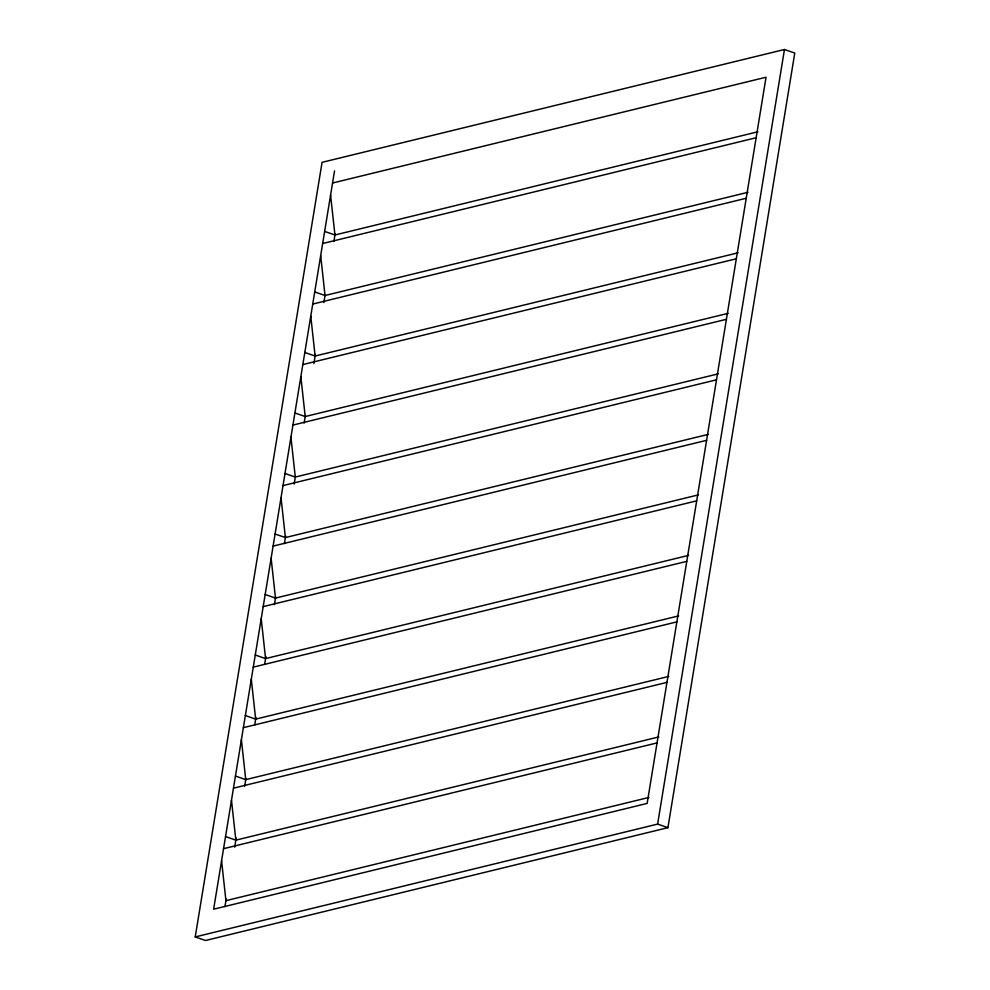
<?xml version="1.0" encoding="UTF-8"?>
<svg xmlns="http://www.w3.org/2000/svg" width="990" height="990" viewBox="0 0 990 990"><rect width="100%" height="100%" fill="white"/><g stroke="black" fill="none" stroke-linecap="round" stroke-linejoin="round"><path stroke-width="1.49" d="M195.228 936.936L322.072 162.335L784.464 49.5L794.772 53.064L667.928 827.665L205.536 940.5L195.228 936.936L657.62 824.101L667.928 827.665M334.546 170.911L213.642 909.204L647.138 803.422L766.05 77.232L332.566 183.014M224.94 906.667L226.19 899.031M234.692 847.168L236.189 838.01M244.679 786.147L245.928 778.511M254.678 725.113L255.927 717.49M264.664 664.092L265.914 656.469M274.416 604.593L275.666 596.97M284.402 543.572L285.652 535.949M294.154 484.073L295.404 476.45M304.14 423.052L305.39 415.416M313.88 363.553L315.389 354.395M323.879 302.532L325.128 294.896M333.865 241.498L335.115 233.875M657.62 824.101L784.464 49.5M324.633 231.425L334.942 234.989L757.932 131.769M322.653 243.528L756.137 137.746M314.721 291.939L325.029 295.503L748.019 192.283M312.741 304.054L746.237 198.26M304.809 352.465L315.117 356.029L738.107 252.797M302.829 364.568L736.325 258.774M294.909 412.979L305.205 416.543L728.195 313.323M292.916 425.081L726.413 319.3M284.996 473.492L295.292 477.056L718.295 373.836M283.016 485.595L716.5 379.814M275.084 534.006L285.392 537.57L708.382 434.35M273.104 546.109L706.6 440.327M265.172 594.52L275.48 598.084L698.47 494.864M263.192 606.623L696.688 500.841M255.259 655.034L265.567 658.598L688.557 555.378M253.279 667.136L686.775 561.355M245.359 715.56L255.655 719.124L678.645 615.891M243.367 727.662L676.863 621.869M235.447 776.073L245.743 779.637L668.745 676.418M233.467 788.176L666.951 682.382M225.534 836.587L235.843 840.151L658.833 736.931M223.554 848.69L657.051 742.908M648.92 797.445L225.93 900.665L221.574 860.793M330.573 195.117L334.942 234.989M320.673 255.63L325.029 295.503M310.761 316.156L315.117 356.029M300.849 376.67L305.205 416.543M290.936 437.184L295.292 477.056M281.024 497.698L285.392 537.57M271.124 558.212L275.48 598.084M261.212 618.725L265.567 658.598M251.299 679.239L255.655 719.124M241.387 739.765L245.743 779.637M231.487 800.279L235.843 840.151"/></g></svg>
